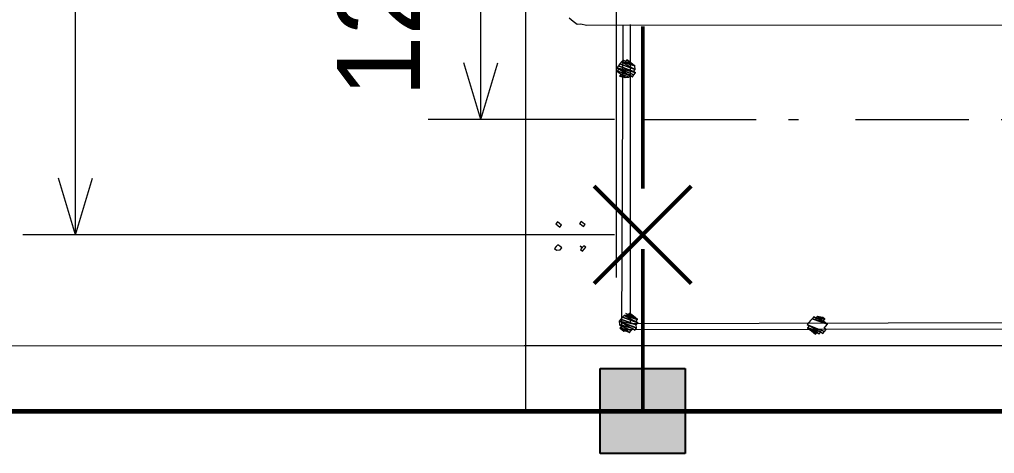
# Model space of a CAD drawing. Header units: millimetres. Extents: x 5 to 415, y 7 to 290.
# Drawn here: x 92.51 to 116.58, y 96.35 to 107.07 of the extents above; entities that cross this region are included whole.
import ezdxf
from ezdxf.enums import TextEntityAlignment as Align

# ---------------------------------------------------------------- set-up
doc = ezdxf.new("R2010")
doc.units = ezdxf.units.MM
doc.linetypes.add('B1_LONG_DASH', pattern=[5.5, 4, -1.5])
doc.linetypes.add('B2_DASH_DOT', pattern=[5.25, 2.8, -0.8, 0.25, -1.4])
for name, color, linetype in [('COLUMNS', 7, 'Continuous'), ('DIMENSIONS', 7, 'Continuous'), ('GA_REFERENCE', 253, 'Continuous'), ('MAIN_ROOF', 7, 'Continuous'), ('TEXT', 7, 'Continuous'), ('UPPER_ROOF', 7, 'Continuous')]:
    doc.layers.add(name, color=color, linetype=linetype)

msp = doc.modelspace()

# ---------------------------------------------------------------- linework, layer by layer
at = {"layer": 'COLUMNS', "lineweight": 50}
for p, q in [((106.7, 102.95), (109.1, 100.55)), ((106.7, 100.55), (109.1, 102.95))]:
    msp.add_line(p, q, dxfattribs=at)
at = {"layer": 'COLUMNS', "lineweight": 25}
for p, q in [((106.85, 98.45), (108.95, 98.45)), ((106.85, 96.35), (106.85, 98.45)), ((108.95, 98.45), (108.95, 96.35)), ((108.95, 96.35), (106.85, 96.35))]:
    msp.add_line(p, q, dxfattribs=at)
at = {"layer": 'COLUMNS'}
msp.add_solid([(106.85, 98.45), (108.95, 98.45), (106.85, 96.35), (108.95, 96.35)], dxfattribs=at)
at = {"layer": 'DIMENSIONS', "lineweight": 13}
for p, q in [((93.9, 101.75), (93.9, 136.85)), ((103.9, 104.6), (103.9, 111.8)), ((103.9, 104.6), (103.48, 106)), ((103.9, 104.6), (104.32, 106)), ((107.2, 104.6), (102.6, 104.6)), ((93.9, 101.75), (93.48, 103.15)), ((93.9, 101.75), (94.32, 103.15)), ((107.2, 101.75), (92.6, 101.75))]:
    msp.add_line(p, q, dxfattribs=at)
at = {"layer": 'GA_REFERENCE', "lineweight": 5}
for p, q in [((104.967, 184.967), (105.008, 97.414)), ((107.254, 100.694), (107.261, 181.683)), ((106.086, 107.11), (106.185, 107.033)), ((106.185, 107.033), (106.284, 106.956)), ((106.284, 106.956), (106.373, 106.964)), ((106.373, 106.964), (106.513, 106.934)), ((106.513, 106.934), (138.655, 106.942)), ((107.387, 99.41), (107.421, 106.933)), ((107.599, 99.56), (107.601, 106.95)), ((107.299, 105.928), (107.258, 105.881)), ((107.339, 105.975), (107.299, 105.928)), ((107.299, 105.928), (107.676, 105.79)), ((107.676, 105.79), (107.299, 105.928)), ((107.299, 105.928), (107.726, 105.752)), ((107.38, 106.022), (107.339, 105.975)), ((107.717, 105.837), (107.339, 105.975)), ((107.339, 105.975), (107.717, 105.837)), ((107.717, 105.837), (107.339, 105.975)), ((107.339, 105.975), (107.717, 105.837)), ((107.42, 106.069), (107.38, 106.022)), ((107.708, 105.923), (107.38, 106.022)), ((107.38, 106.022), (107.708, 105.923)), ((107.708, 105.923), (107.38, 106.022)), ((107.38, 106.022), (107.717, 105.837)), ((107.42, 106.069), (107.708, 105.923)), ((107.47, 106.03), (107.42, 106.069)), ((107.51, 106.077), (107.47, 106.03)), ((107.658, 105.962), (107.47, 106.03)), ((107.47, 106.03), (107.658, 105.962)), ((107.658, 105.962), (107.47, 106.03)), ((107.609, 106), (107.51, 106.077)), ((107.51, 106.077), (107.658, 105.962)), ((107.559, 106.039), (107.51, 106.077)), ((107.609, 106), (107.559, 106.039)), ((107.658, 105.962), (107.609, 106)), ((107.708, 105.923), (107.658, 105.962)), ((107.717, 105.837), (107.708, 105.923)), ((107.726, 105.752), (107.258, 105.881)), ((107.258, 105.881), (107.685, 105.705)), ((107.685, 105.705), (107.258, 105.881)), ((107.258, 105.881), (107.308, 105.842)), ((107.308, 105.842), (107.267, 105.795)), ((107.645, 105.658), (107.267, 105.795)), ((107.267, 105.795), (107.595, 105.696)), ((107.595, 105.696), (107.267, 105.795)), ((107.267, 105.795), (107.316, 105.757)), ((107.685, 105.705), (107.308, 105.842)), ((107.308, 105.842), (107.645, 105.658)), ((107.316, 105.757), (107.366, 105.718)), ((107.366, 105.718), (107.325, 105.671)), ((107.325, 105.671), (107.415, 105.679)), ((107.465, 105.641), (107.325, 105.671)), ((107.325, 105.671), (107.465, 105.641)), ((107.555, 105.649), (107.366, 105.718)), ((107.366, 105.718), (107.465, 105.641)), ((107.465, 105.641), (107.415, 105.679)), ((107.415, 105.679), (107.465, 105.641)), ((107.555, 105.649), (107.595, 105.696)), ((107.595, 105.696), (107.645, 105.658)), ((107.645, 105.658), (107.685, 105.705)), ((107.676, 105.79), (107.717, 105.837)), ((107.726, 105.752), (107.676, 105.79)), ((107.685, 105.705), (107.726, 105.752)), ((107.465, 105.641), (107.555, 105.649)), ((105.794, 102.069), (105.753, 102.022)), ((105.843, 102.03), (105.794, 102.069)), ((106.383, 102.081), (106.342, 102.034)), ((106.432, 102.043), (106.383, 102.081)), ((105.753, 102.022), (105.803, 101.983)), ((105.803, 101.983), (105.852, 101.945)), ((105.893, 101.992), (105.843, 102.03)), ((105.852, 101.945), (105.893, 101.992)), ((106.342, 102.034), (106.392, 101.996)), ((106.392, 101.996), (106.441, 101.957)), ((106.482, 102.004), (106.432, 102.043)), ((106.441, 101.957), (106.482, 102.004)), ((105.766, 101.461), (105.726, 101.414)), ((105.726, 101.414), (105.775, 101.376)), ((105.807, 101.508), (105.766, 101.461)), ((105.775, 101.376), (105.865, 101.384)), ((105.856, 101.47), (105.807, 101.508)), ((105.906, 101.431), (105.856, 101.47)), ((105.865, 101.384), (105.906, 101.431)), ((106.405, 101.435), (106.355, 101.474)), ((106.355, 101.474), (106.405, 101.435)), ((106.405, 101.435), (106.364, 101.388)), ((106.364, 101.388), (106.414, 101.35)), ((106.445, 101.482), (106.405, 101.435)), ((106.414, 101.35), (106.454, 101.397)), ((106.495, 101.444), (106.445, 101.482)), ((106.454, 101.397), (106.495, 101.444)), ((107.361, 99.667), (107.32, 99.62)), ((107.361, 99.667), (107.32, 99.62)), ((107.401, 99.714), (107.361, 99.667)), ((107.401, 99.714), (107.361, 99.667)), ((107.361, 99.667), (107.738, 99.53)), ((107.738, 99.53), (107.361, 99.667)), ((107.361, 99.667), (107.738, 99.53)), ((107.442, 99.761), (107.401, 99.714)), ((107.442, 99.761), (107.401, 99.714)), ((107.729, 99.615), (107.401, 99.714)), ((107.401, 99.714), (107.779, 99.577)), ((107.779, 99.577), (107.401, 99.714)), ((107.401, 99.714), (107.779, 99.577)), ((107.532, 99.77), (107.442, 99.761)), ((107.532, 99.77), (107.442, 99.761)), ((107.72, 99.701), (107.442, 99.761)), ((107.442, 99.761), (107.77, 99.663)), ((107.77, 99.663), (107.442, 99.761)), ((107.442, 99.761), (107.729, 99.615)), ((107.72, 99.701), (107.482, 99.808)), ((107.572, 99.817), (107.532, 99.77)), ((107.572, 99.817), (107.532, 99.77)), ((107.671, 99.74), (107.532, 99.77)), ((107.532, 99.77), (107.72, 99.701)), ((107.72, 99.701), (107.532, 99.77)), ((107.532, 99.77), (107.72, 99.701)), ((107.621, 99.778), (107.572, 99.817)), ((107.671, 99.74), (107.572, 99.817)), ((107.572, 99.817), (107.671, 99.74)), ((107.621, 99.778), (107.572, 99.817)), ((107.599, 99.56), (169.778, 99.723)), ((107.671, 99.74), (107.621, 99.778)), ((107.621, 99.778), (107.671, 99.74)), ((107.671, 99.74), (107.621, 99.778)), ((107.72, 99.701), (107.671, 99.74)), ((107.72, 99.701), (107.671, 99.74)), ((107.77, 99.663), (107.72, 99.701)), ((107.77, 99.663), (107.72, 99.701)), ((107.729, 99.615), (107.77, 99.663)), ((107.729, 99.615), (107.77, 99.663)), ((112.081, 99.68), (112.04, 99.633)), ((112.081, 99.68), (112.04, 99.633)), ((112.121, 99.727), (112.081, 99.68)), ((112.121, 99.727), (112.081, 99.68)), ((112.409, 99.582), (112.081, 99.68)), ((112.081, 99.68), (112.409, 99.582)), ((112.081, 99.68), (112.458, 99.543)), ((112.171, 99.689), (112.121, 99.727)), ((112.359, 99.62), (112.121, 99.727)), ((112.121, 99.727), (112.409, 99.582)), ((112.409, 99.582), (112.121, 99.727)), ((112.121, 99.727), (112.409, 99.582)), ((112.171, 99.689), (112.121, 99.727)), ((112.211, 99.736), (112.171, 99.689)), ((112.211, 99.736), (112.171, 99.689)), ((112.4, 99.667), (112.171, 99.689)), ((112.171, 99.689), (112.4, 99.667)), ((112.261, 99.697), (112.211, 99.736)), ((112.35, 99.706), (112.211, 99.736)), ((112.211, 99.736), (112.4, 99.667)), ((112.261, 99.697), (112.211, 99.736)), ((112.35, 99.706), (112.261, 99.697)), ((112.35, 99.706), (112.261, 99.697)), ((112.261, 99.697), (112.35, 99.706)), ((112.35, 99.706), (112.261, 99.697)), ((112.35, 99.706), (112.261, 99.697)), ((112.4, 99.667), (112.35, 99.706)), ((112.4, 99.667), (112.35, 99.706)), ((112.359, 99.62), (112.4, 99.667)), ((112.359, 99.62), (112.4, 99.667)), ((107.32, 99.62), (107.329, 99.534)), ((107.738, 99.53), (107.32, 99.62)), ((107.32, 99.62), (107.698, 99.483)), ((107.747, 99.444), (107.32, 99.62)), ((107.32, 99.62), (107.747, 99.444)), ((107.706, 99.397), (107.32, 99.62)), ((107.32, 99.62), (107.329, 99.534)), ((107.329, 99.534), (107.378, 99.496)), ((107.657, 99.436), (107.329, 99.534)), ((107.329, 99.534), (107.657, 99.436)), ((107.657, 99.436), (107.329, 99.534)), ((107.329, 99.534), (107.617, 99.389)), ((107.329, 99.534), (107.378, 99.496)), ((107.378, 99.496), (107.338, 99.449)), ((107.378, 99.496), (107.338, 99.449)), ((107.338, 99.449), (107.387, 99.41)), ((107.617, 99.389), (107.338, 99.449)), ((107.338, 99.449), (107.576, 99.342)), ((107.338, 99.449), (107.387, 99.41)), ((107.617, 99.389), (107.378, 99.496)), ((107.378, 99.496), (107.617, 99.389)), ((107.387, 99.41), (169.936, 99.522)), ((107.387, 99.41), (107.437, 99.372)), ((107.576, 99.342), (107.387, 99.41)), ((107.387, 99.41), (107.527, 99.38)), ((107.527, 99.38), (107.387, 99.41)), ((107.387, 99.41), (107.527, 99.38)), ((107.387, 99.41), (107.437, 99.372)), ((107.617, 99.389), (107.657, 99.436)), ((107.617, 99.389), (107.657, 99.436)), ((107.657, 99.436), (107.706, 99.397)), ((107.657, 99.436), (107.706, 99.397)), ((107.706, 99.397), (107.747, 99.444)), ((107.706, 99.397), (107.747, 99.444)), ((107.779, 99.577), (107.729, 99.615)), ((107.779, 99.577), (107.729, 99.615)), ((107.738, 99.53), (107.779, 99.577)), ((107.738, 99.53), (107.779, 99.577)), ((107.747, 99.444), (107.738, 99.53)), ((107.747, 99.444), (107.738, 99.53)), ((112, 99.586), (111.959, 99.539)), ((112, 99.586), (111.959, 99.539)), ((111.959, 99.539), (112.009, 99.501)), ((111.959, 99.539), (112.386, 99.363)), ((111.959, 99.539), (112.009, 99.501)), ((112.009, 99.501), (111.968, 99.454)), ((112.009, 99.501), (111.968, 99.454)), ((111.968, 99.454), (112.018, 99.415)), ((112.296, 99.355), (111.968, 99.454)), ((111.968, 99.454), (112.296, 99.355)), ((111.968, 99.454), (112.018, 99.415)), ((112.04, 99.633), (112, 99.586)), ((112.04, 99.633), (112, 99.586)), ((112.386, 99.363), (112.009, 99.501)), ((112.009, 99.501), (112.386, 99.363)), ((112.346, 99.316), (112.009, 99.501)), ((112.018, 99.415), (112.067, 99.377)), ((112.296, 99.355), (112.018, 99.415)), ((112.018, 99.415), (112.256, 99.308)), ((112.256, 99.308), (112.018, 99.415)), ((112.018, 99.415), (112.256, 99.308)), ((112.018, 99.415), (112.067, 99.377)), ((112.409, 99.582), (112.359, 99.62)), ((112.409, 99.582), (112.359, 99.62)), ((112.377, 99.449), (112.418, 99.496)), ((112.377, 99.449), (112.418, 99.496)), ((112.427, 99.41), (112.377, 99.449)), ((112.427, 99.41), (112.377, 99.449)), ((112.386, 99.363), (112.427, 99.41)), ((112.386, 99.363), (112.427, 99.41)), ((112.458, 99.543), (112.409, 99.582)), ((112.458, 99.543), (112.409, 99.582)), ((112.418, 99.496), (112.458, 99.543)), ((112.418, 99.496), (112.458, 99.543)), ((107.437, 99.372), (107.527, 99.38)), ((107.527, 99.38), (107.437, 99.372)), ((107.437, 99.372), (107.527, 99.38)), ((107.527, 99.38), (107.576, 99.342)), ((107.527, 99.38), (107.576, 99.342)), ((107.576, 99.342), (107.617, 99.389)), ((107.576, 99.342), (107.617, 99.389)), ((112.067, 99.377), (112.116, 99.338)), ((112.256, 99.308), (112.067, 99.377)), ((112.067, 99.377), (112.206, 99.347)), ((112.206, 99.347), (112.067, 99.377)), ((112.067, 99.377), (112.166, 99.299)), ((112.067, 99.377), (112.116, 99.338)), ((112.116, 99.338), (112.166, 99.299)), ((112.166, 99.299), (112.116, 99.338)), ((112.116, 99.338), (112.166, 99.299)), ((112.166, 99.299), (112.206, 99.347)), ((112.166, 99.299), (112.206, 99.347)), ((112.206, 99.347), (112.256, 99.308)), ((112.206, 99.347), (112.256, 99.308)), ((112.256, 99.308), (112.296, 99.355)), ((112.256, 99.308), (112.296, 99.355)), ((112.296, 99.355), (112.346, 99.316)), ((112.296, 99.355), (112.346, 99.316)), ((112.346, 99.316), (112.386, 99.363)), ((112.346, 99.316), (112.386, 99.363)), ((104.977, 99.01), (39.606, 98.978)), ((173.032, 98.993), (104.977, 99.01)), ((261.773, 97.4), (38, 97.4))]:
    msp.add_line(p, q, dxfattribs=at)
at = {"layer": 'MAIN_ROOF', "lineweight": 60}
msp.add_line((38, 97.4), (305.9, 97.4), dxfattribs=at)
at = {"layer": 'UPPER_ROOF', "linetype": 'B1_LONG_DASH', "lineweight": 50}
msp.add_line((107.9, 97.4), (107.9, 185), dxfattribs=at)
at = {"layer": 'UPPER_ROOF', "linetype": 'B2_DASH_DOT', "lineweight": 18}
msp.add_line((107.9, 104.6), (173.9, 104.6), dxfattribs=at)
at = {"layer": 'UPPER_ROOF', "linetype": 'B1_LONG_DASH', "lineweight": 30}
msp.add_line((107.9, 97.4), (173.9, 97.4), dxfattribs=at)

# ---------------------------------------------------------------- texts
at = {"layer": 'TEXT'}
msp.add_text('1200', height=2.05, rotation=90, dxfattribs=at).set_placement((102.4, 108.2), align=Align.CENTER)

doc.saveas('drawing.dxf')
